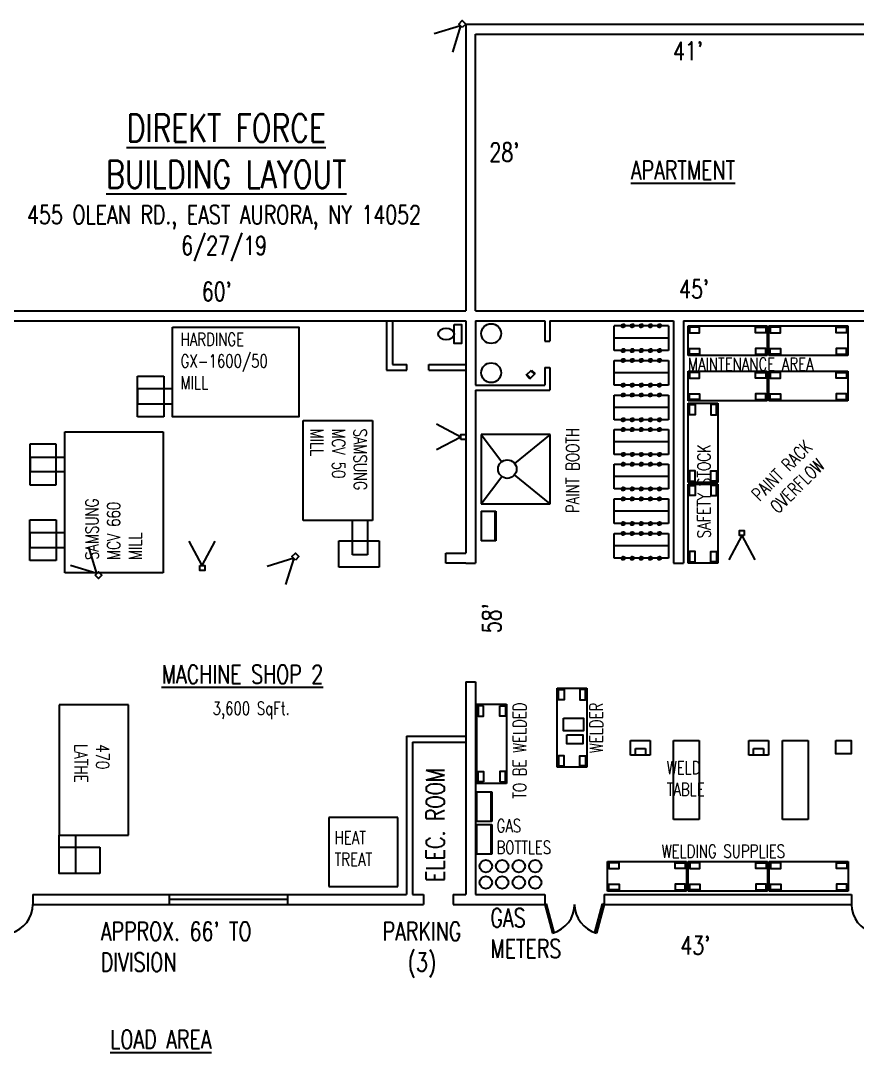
# Model space of a CAD drawing. Extents: x -138 to 2656, y -180 to 1424.
# Drawn here: x 889 to 1905, y 10 to 1261 of the extents above; entities that cross this region are included whole.
import ezdxf

# ---------------------------------------------------------------- set-up
doc = ezdxf.new("R2010")
doc.units = 0
doc.header["$LTSCALE"] = 0.5
doc.header["$MEASUREMENT"] = 0
for name, color, linetype in [('DIMS', 6, 'CONTINUOUS'), ('MACHINE', 100, 'CONTINUOUS'), ('OBJECT', 5, 'CONTINUOUS')]:
    doc.layers.add(name, color=color, linetype=linetype)
doc.styles.get("Standard").update_dxf_attribs({"font": 'romans.shx', "width": 0.75})

msp = doc.modelspace()

# ---------------------------------------------------------------- hatches: boundary and pattern name
at = {"layer": 'OBJECT'}
h = msp.add_hatch(dxfattribs=at)
h.set_pattern_fill('ANSI31', color=256, scale=0.07, angle=-90, style=0)
h.set_pattern_definition([(315, (651.501534, 2539.300253), (0.006187184335, 0.006187184335), [])])
h.paths.add_polyline_path([(1622.4, 891.2, 1), (1618.4, 891.2, 1)])
h = msp.add_hatch(dxfattribs=at)
h.set_pattern_fill('ANSI31', color=256, scale=0.07, angle=-90, style=0)
h.set_pattern_definition([(315, (662.501534, 2539.300253), (0.006187184335, 0.006187184335), [])])
h.paths.add_polyline_path([(1633.4, 891.2, 1), (1629.4, 891.2, 1)])
h = msp.add_hatch(dxfattribs=at)
h.set_pattern_fill('ANSI31', color=256, scale=0.07, angle=-90, style=0)
h.set_pattern_definition([(315, (673.501534, 2539.300253), (0.006187184335, 0.006187184335), [])])
h.paths.add_polyline_path([(1644.4, 891.2, 1), (1640.4, 891.2, 1)])
h = msp.add_hatch(dxfattribs=at)
h.set_pattern_fill('ANSI31', color=256, scale=0.07, angle=-90, style=0)
h.set_pattern_definition([(315, (684.501534, 2539.300253), (0.006187184335, 0.006187184335), [])])
h.paths.add_polyline_path([(1655.4, 891.2, 1), (1651.4, 891.2, 1)])
h = msp.add_hatch(dxfattribs=at)
h.set_pattern_fill('ANSI31', color=256, scale=0.07, angle=-90, style=0)
h.set_pattern_definition([(315, (695.501534, 2539.300253), (0.006187184335, 0.006187184335), [])])
h.paths.add_polyline_path([(1666.4, 891.2, 1), (1662.4, 891.2, 1)])
h = msp.add_hatch(dxfattribs=at)
h.set_pattern_fill('ANSI31', color=256, scale=0.07, angle=-90, style=0)
h.set_pattern_definition([(315, (651.501534, 2509.300253), (0.006187184335, 0.006187184335), [])])
h.paths.add_polyline_path([(1622.4, 861.2, 1), (1618.4, 861.2, 1)])
h = msp.add_hatch(dxfattribs=at)
h.set_pattern_fill('ANSI31', color=256, scale=0.07, angle=-90, style=0)
h.set_pattern_definition([(315, (662.501534, 2509.300253), (0.006187184335, 0.006187184335), [])])
h.paths.add_polyline_path([(1633.4, 861.2, 1), (1629.4, 861.2, 1)])
h = msp.add_hatch(dxfattribs=at)
h.set_pattern_fill('ANSI31', color=256, scale=0.07, angle=-90, style=0)
h.set_pattern_definition([(315, (673.501534, 2509.300253), (0.006187184335, 0.006187184335), [])])
h.paths.add_polyline_path([(1644.4, 861.2, 1), (1640.4, 861.2, 1)])
h = msp.add_hatch(dxfattribs=at)
h.set_pattern_fill('ANSI31', color=256, scale=0.07, angle=-90, style=0)
h.set_pattern_definition([(315, (684.501534, 2509.300253), (0.006187184335, 0.006187184335), [])])
h.paths.add_polyline_path([(1655.4, 861.2, 1), (1651.4, 861.2, 1)])
h = msp.add_hatch(dxfattribs=at)
h.set_pattern_fill('ANSI31', color=256, scale=0.07, angle=-90, style=0)
h.set_pattern_definition([(315, (695.501534, 2509.300253), (0.006187184335, 0.006187184335), [])])
h.paths.add_polyline_path([(1666.4, 861.2, 1), (1662.4, 861.2, 1)])
h = msp.add_hatch(dxfattribs=at)
h.set_pattern_fill('ANSI31', color=256, scale=0.07, angle=-90, style=0)
h.set_pattern_definition([(315, (651.501534, 2497.300253), (0.006187184335, 0.006187184335), [])])
h.paths.add_polyline_path([(1622.4, 849.2, 1), (1618.4, 849.2, 1)])
h = msp.add_hatch(dxfattribs=at)
h.set_pattern_fill('ANSI31', color=256, scale=0.07, angle=-90, style=0)
h.set_pattern_definition([(315, (662.501534, 2497.300253), (0.006187184335, 0.006187184335), [])])
h.paths.add_polyline_path([(1633.4, 849.2, 1), (1629.4, 849.2, 1)])
h = msp.add_hatch(dxfattribs=at)
h.set_pattern_fill('ANSI31', color=256, scale=0.07, angle=-90, style=0)
h.set_pattern_definition([(315, (673.501534, 2497.300253), (0.006187184335, 0.006187184335), [])])
h.paths.add_polyline_path([(1644.4, 849.2, 1), (1640.4, 849.2, 1)])
h = msp.add_hatch(dxfattribs=at)
h.set_pattern_fill('ANSI31', color=256, scale=0.07, angle=-90, style=0)
h.set_pattern_definition([(315, (684.501534, 2497.300253), (0.006187184335, 0.006187184335), [])])
h.paths.add_polyline_path([(1655.4, 849.2, 1), (1651.4, 849.2, 1)])
h = msp.add_hatch(dxfattribs=at)
h.set_pattern_fill('ANSI31', color=256, scale=0.07, angle=-90, style=0)
h.set_pattern_definition([(315, (695.501534, 2497.300253), (0.006187184335, 0.006187184335), [])])
h.paths.add_polyline_path([(1666.4, 849.2, 1), (1662.4, 849.2, 1)])
h = msp.add_hatch(dxfattribs=at)
h.set_pattern_fill('ANSI31', color=256, scale=0.07, angle=-90, style=0)
h.set_pattern_definition([(315, (651.501534, 2467.300253), (0.006187184335, 0.006187184335), [])])
h.paths.add_polyline_path([(1622.4, 819.2, 1), (1618.4, 819.2, 1)])
h = msp.add_hatch(dxfattribs=at)
h.set_pattern_fill('ANSI31', color=256, scale=0.07, angle=-90, style=0)
h.set_pattern_definition([(315, (662.501534, 2467.300253), (0.006187184335, 0.006187184335), [])])
h.paths.add_polyline_path([(1633.4, 819.2, 1), (1629.4, 819.2, 1)])
h = msp.add_hatch(dxfattribs=at)
h.set_pattern_fill('ANSI31', color=256, scale=0.07, angle=-90, style=0)
h.set_pattern_definition([(315, (673.501534, 2467.300253), (0.006187184335, 0.006187184335), [])])
h.paths.add_polyline_path([(1644.4, 819.2, 1), (1640.4, 819.2, 1)])
h = msp.add_hatch(dxfattribs=at)
h.set_pattern_fill('ANSI31', color=256, scale=0.07, angle=-90, style=0)
h.set_pattern_definition([(315, (684.501534, 2467.300253), (0.006187184335, 0.006187184335), [])])
h.paths.add_polyline_path([(1655.4, 819.2, 1), (1651.4, 819.2, 1)])
h = msp.add_hatch(dxfattribs=at)
h.set_pattern_fill('ANSI31', color=256, scale=0.07, angle=-90, style=0)
h.set_pattern_definition([(315, (695.501534, 2467.300253), (0.006187184335, 0.006187184335), [])])
h.paths.add_polyline_path([(1666.4, 819.2, 1), (1662.4, 819.2, 1)])
h = msp.add_hatch(dxfattribs=at)
h.set_pattern_fill('ANSI31', color=256, scale=0.07, angle=-90, style=0)
h.set_pattern_definition([(315, (651.501534, 2455.300253), (0.006187184335, 0.006187184335), [])])
h.paths.add_polyline_path([(1622.4, 807.2, 1), (1618.4, 807.2, 1)])
h = msp.add_hatch(dxfattribs=at)
h.set_pattern_fill('ANSI31', color=256, scale=0.07, angle=-90, style=0)
h.set_pattern_definition([(315, (662.501534, 2455.300253), (0.006187184335, 0.006187184335), [])])
h.paths.add_polyline_path([(1633.4, 807.2, 1), (1629.4, 807.2, 1)])
h = msp.add_hatch(dxfattribs=at)
h.set_pattern_fill('ANSI31', color=256, scale=0.07, angle=-90, style=0)
h.set_pattern_definition([(315, (673.501534, 2455.300253), (0.006187184335, 0.006187184335), [])])
h.paths.add_polyline_path([(1644.4, 807.2, 1), (1640.4, 807.2, 1)])
h = msp.add_hatch(dxfattribs=at)
h.set_pattern_fill('ANSI31', color=256, scale=0.07, angle=-90, style=0)
h.set_pattern_definition([(315, (684.501534, 2455.300253), (0.006187184335, 0.006187184335), [])])
h.paths.add_polyline_path([(1655.4, 807.2, 1), (1651.4, 807.2, 1)])
h = msp.add_hatch(dxfattribs=at)
h.set_pattern_fill('ANSI31', color=256, scale=0.07, angle=-90, style=0)
h.set_pattern_definition([(315, (695.501534, 2455.300253), (0.006187184335, 0.006187184335), [])])
h.paths.add_polyline_path([(1666.4, 807.2, 1), (1662.4, 807.2, 1)])
h = msp.add_hatch(dxfattribs=at)
h.set_pattern_fill('ANSI31', color=256, scale=0.07, angle=-90, style=0)
h.set_pattern_definition([(315, (651.501534, 2425.300253), (0.006187184335, 0.006187184335), [])])
h.paths.add_polyline_path([(1622.4, 777.2, 1), (1618.4, 777.2, 1)])
h = msp.add_hatch(dxfattribs=at)
h.set_pattern_fill('ANSI31', color=256, scale=0.07, angle=-90, style=0)
h.set_pattern_definition([(315, (662.501534, 2425.300253), (0.006187184335, 0.006187184335), [])])
h.paths.add_polyline_path([(1633.4, 777.2, 1), (1629.4, 777.2, 1)])
h = msp.add_hatch(dxfattribs=at)
h.set_pattern_fill('ANSI31', color=256, scale=0.07, angle=-90, style=0)
h.set_pattern_definition([(315, (673.501534, 2425.300253), (0.006187184335, 0.006187184335), [])])
h.paths.add_polyline_path([(1644.4, 777.2, 1), (1640.4, 777.2, 1)])
h = msp.add_hatch(dxfattribs=at)
h.set_pattern_fill('ANSI31', color=256, scale=0.07, angle=-90, style=0)
h.set_pattern_definition([(315, (684.501534, 2425.300253), (0.006187184335, 0.006187184335), [])])
h.paths.add_polyline_path([(1655.4, 777.2, 1), (1651.4, 777.2, 1)])
h = msp.add_hatch(dxfattribs=at)
h.set_pattern_fill('ANSI31', color=256, scale=0.07, angle=-90, style=0)
h.set_pattern_definition([(315, (695.501534, 2425.300253), (0.006187184335, 0.006187184335), [])])
h.paths.add_polyline_path([(1666.4, 777.2, 1), (1662.4, 777.2, 1)])
h = msp.add_hatch(dxfattribs=at)
h.set_pattern_fill('ANSI31', color=256, scale=0.07, angle=-90, style=0)
h.set_pattern_definition([(315, (651.501534, 2413.300253), (0.006187184335, 0.006187184335), [])])
h.paths.add_polyline_path([(1622.4, 765.2, 1), (1618.4, 765.2, 1)])
h = msp.add_hatch(dxfattribs=at)
h.set_pattern_fill('ANSI31', color=256, scale=0.07, angle=-90, style=0)
h.set_pattern_definition([(315, (662.501534, 2413.300253), (0.006187184335, 0.006187184335), [])])
h.paths.add_polyline_path([(1633.4, 765.2, 1), (1629.4, 765.2, 1)])
h = msp.add_hatch(dxfattribs=at)
h.set_pattern_fill('ANSI31', color=256, scale=0.07, angle=-90, style=0)
h.set_pattern_definition([(315, (673.501534, 2413.300253), (0.006187184335, 0.006187184335), [])])
h.paths.add_polyline_path([(1644.4, 765.2, 1), (1640.4, 765.2, 1)])
h = msp.add_hatch(dxfattribs=at)
h.set_pattern_fill('ANSI31', color=256, scale=0.07, angle=-90, style=0)
h.set_pattern_definition([(315, (684.501534, 2413.300253), (0.006187184335, 0.006187184335), [])])
h.paths.add_polyline_path([(1655.4, 765.2, 1), (1651.4, 765.2, 1)])
h = msp.add_hatch(dxfattribs=at)
h.set_pattern_fill('ANSI31', color=256, scale=0.07, angle=-90, style=0)
h.set_pattern_definition([(315, (695.501534, 2413.300253), (0.006187184335, 0.006187184335), [])])
h.paths.add_polyline_path([(1666.4, 765.2, 1), (1662.4, 765.2, 1)])
h = msp.add_hatch(dxfattribs=at)
h.set_pattern_fill('ANSI31', color=256, scale=0.07, angle=-90, style=0)
h.set_pattern_definition([(315, (651.501534, 2383.300253), (0.006187184335, 0.006187184335), [])])
h.paths.add_polyline_path([(1622.4, 735.2, 1), (1618.4, 735.2, 1)])
h = msp.add_hatch(dxfattribs=at)
h.set_pattern_fill('ANSI31', color=256, scale=0.07, angle=-90, style=0)
h.set_pattern_definition([(315, (662.501534, 2383.300253), (0.006187184335, 0.006187184335), [])])
h.paths.add_polyline_path([(1633.4, 735.2, 1), (1629.4, 735.2, 1)])
h = msp.add_hatch(dxfattribs=at)
h.set_pattern_fill('ANSI31', color=256, scale=0.07, angle=-90, style=0)
h.set_pattern_definition([(315, (673.501534, 2383.300253), (0.006187184335, 0.006187184335), [])])
h.paths.add_polyline_path([(1644.4, 735.2, 1), (1640.4, 735.2, 1)])
h = msp.add_hatch(dxfattribs=at)
h.set_pattern_fill('ANSI31', color=256, scale=0.07, angle=-90, style=0)
h.set_pattern_definition([(315, (684.501534, 2383.300253), (0.006187184335, 0.006187184335), [])])
h.paths.add_polyline_path([(1655.4, 735.2, 1), (1651.4, 735.2, 1)])
h = msp.add_hatch(dxfattribs=at)
h.set_pattern_fill('ANSI31', color=256, scale=0.07, angle=-90, style=0)
h.set_pattern_definition([(315, (695.501534, 2383.300253), (0.006187184335, 0.006187184335), [])])
h.paths.add_polyline_path([(1666.4, 735.2, 1), (1662.4, 735.2, 1)])
h = msp.add_hatch(dxfattribs=at)
h.set_pattern_fill('ANSI31', color=256, scale=0.07, angle=-90, style=0)
h.set_pattern_definition([(315, (651.501534, 2371.300253), (0.006187184335, 0.006187184335), [])])
h.paths.add_polyline_path([(1622.4, 723.2, 1), (1618.4, 723.2, 1)])
h = msp.add_hatch(dxfattribs=at)
h.set_pattern_fill('ANSI31', color=256, scale=0.07, angle=-90, style=0)
h.set_pattern_definition([(315, (662.501534, 2371.300253), (0.006187184335, 0.006187184335), [])])
h.paths.add_polyline_path([(1633.4, 723.2, 1), (1629.4, 723.2, 1)])
h = msp.add_hatch(dxfattribs=at)
h.set_pattern_fill('ANSI31', color=256, scale=0.07, angle=-90, style=0)
h.set_pattern_definition([(315, (673.501534, 2371.300253), (0.006187184335, 0.006187184335), [])])
h.paths.add_polyline_path([(1644.4, 723.2, 1), (1640.4, 723.2, 1)])
h = msp.add_hatch(dxfattribs=at)
h.set_pattern_fill('ANSI31', color=256, scale=0.07, angle=-90, style=0)
h.set_pattern_definition([(315, (684.501534, 2371.300253), (0.006187184335, 0.006187184335), [])])
h.paths.add_polyline_path([(1655.4, 723.2, 1), (1651.4, 723.2, 1)])
h = msp.add_hatch(dxfattribs=at)
h.set_pattern_fill('ANSI31', color=256, scale=0.07, angle=-90, style=0)
h.set_pattern_definition([(315, (695.501534, 2371.300253), (0.006187184335, 0.006187184335), [])])
h.paths.add_polyline_path([(1666.4, 723.2, 1), (1662.4, 723.2, 1)])
h = msp.add_hatch(dxfattribs=at)
h.set_pattern_fill('ANSI31', color=256, scale=0.07, angle=-90, style=0)
h.set_pattern_definition([(315, (651.501534, 2341.300253), (0.006187184335, 0.006187184335), [])])
h.paths.add_polyline_path([(1622.4, 693.2, 1), (1618.4, 693.2, 1)])
h = msp.add_hatch(dxfattribs=at)
h.set_pattern_fill('ANSI31', color=256, scale=0.07, angle=-90, style=0)
h.set_pattern_definition([(315, (662.501534, 2341.300253), (0.006187184335, 0.006187184335), [])])
h.paths.add_polyline_path([(1633.4, 693.2, 1), (1629.4, 693.2, 1)])
h = msp.add_hatch(dxfattribs=at)
h.set_pattern_fill('ANSI31', color=256, scale=0.07, angle=-90, style=0)
h.set_pattern_definition([(315, (673.501534, 2341.300253), (0.006187184335, 0.006187184335), [])])
h.paths.add_polyline_path([(1644.4, 693.2, 1), (1640.4, 693.2, 1)])
h = msp.add_hatch(dxfattribs=at)
h.set_pattern_fill('ANSI31', color=256, scale=0.07, angle=-90, style=0)
h.set_pattern_definition([(315, (684.501534, 2341.300253), (0.006187184335, 0.006187184335), [])])
h.paths.add_polyline_path([(1655.4, 693.2, 1), (1651.4, 693.2, 1)])
h = msp.add_hatch(dxfattribs=at)
h.set_pattern_fill('ANSI31', color=256, scale=0.07, angle=-90, style=0)
h.set_pattern_definition([(315, (695.501534, 2341.300253), (0.006187184335, 0.006187184335), [])])
h.paths.add_polyline_path([(1666.4, 693.2, 1), (1662.4, 693.2, 1)])
h = msp.add_hatch(dxfattribs=at)
h.set_pattern_fill('ANSI31', color=256, scale=0.07, angle=-90, style=0)
h.set_pattern_definition([(315, (651.501534, 2329.300253), (0.006187184335, 0.006187184335), [])])
h.paths.add_polyline_path([(1622.4, 681.2, 1), (1618.4, 681.2, 1)])
h = msp.add_hatch(dxfattribs=at)
h.set_pattern_fill('ANSI31', color=256, scale=0.07, angle=-90, style=0)
h.set_pattern_definition([(315, (662.501534, 2329.300253), (0.006187184335, 0.006187184335), [])])
h.paths.add_polyline_path([(1633.4, 681.2, 1), (1629.4, 681.2, 1)])
h = msp.add_hatch(dxfattribs=at)
h.set_pattern_fill('ANSI31', color=256, scale=0.07, angle=-90, style=0)
h.set_pattern_definition([(315, (673.501534, 2329.300253), (0.006187184335, 0.006187184335), [])])
h.paths.add_polyline_path([(1644.4, 681.2, 1), (1640.4, 681.2, 1)])
h = msp.add_hatch(dxfattribs=at)
h.set_pattern_fill('ANSI31', color=256, scale=0.07, angle=-90, style=0)
h.set_pattern_definition([(315, (684.501534, 2329.300253), (0.006187184335, 0.006187184335), [])])
h.paths.add_polyline_path([(1655.4, 681.2, 1), (1651.4, 681.2, 1)])
h = msp.add_hatch(dxfattribs=at)
h.set_pattern_fill('ANSI31', color=256, scale=0.07, angle=-90, style=0)
h.set_pattern_definition([(315, (695.501534, 2329.300253), (0.006187184335, 0.006187184335), [])])
h.paths.add_polyline_path([(1666.4, 681.2, 1), (1662.4, 681.2, 1)])
h = msp.add_hatch(dxfattribs=at)
h.set_pattern_fill('ANSI31', color=256, scale=0.07, angle=-90, style=0)
h.set_pattern_definition([(315, (651.501534, 2299.300253), (0.006187184335, 0.006187184335), [])])
h.paths.add_polyline_path([(1622.4, 651.2, 1), (1618.4, 651.2, 1)])
h = msp.add_hatch(dxfattribs=at)
h.set_pattern_fill('ANSI31', color=256, scale=0.07, angle=-90, style=0)
h.set_pattern_definition([(315, (662.501534, 2299.300253), (0.006187184335, 0.006187184335), [])])
h.paths.add_polyline_path([(1633.4, 651.2, 1), (1629.4, 651.2, 1)])
h = msp.add_hatch(dxfattribs=at)
h.set_pattern_fill('ANSI31', color=256, scale=0.07, angle=-90, style=0)
h.set_pattern_definition([(315, (673.501534, 2299.300253), (0.006187184335, 0.006187184335), [])])
h.paths.add_polyline_path([(1644.4, 651.2, 1), (1640.4, 651.2, 1)])
h = msp.add_hatch(dxfattribs=at)
h.set_pattern_fill('ANSI31', color=256, scale=0.07, angle=-90, style=0)
h.set_pattern_definition([(315, (684.501534, 2299.300253), (0.006187184335, 0.006187184335), [])])
h.paths.add_polyline_path([(1655.4, 651.2, 1), (1651.4, 651.2, 1)])
h = msp.add_hatch(dxfattribs=at)
h.set_pattern_fill('ANSI31', color=256, scale=0.07, angle=-90, style=0)
h.set_pattern_definition([(315, (695.501534, 2299.300253), (0.006187184335, 0.006187184335), [])])
h.paths.add_polyline_path([(1666.4, 651.2, 1), (1662.4, 651.2, 1)])
h = msp.add_hatch(dxfattribs=at)
h.set_pattern_fill('ANSI31', color=256, scale=0.07, angle=-90, style=0)
h.set_pattern_definition([(315, (651.501534, 2287.300253), (0.006187184335, 0.006187184335), [])])
h.paths.add_polyline_path([(1622.4, 639.2, 1), (1618.4, 639.2, 1)])
h = msp.add_hatch(dxfattribs=at)
h.set_pattern_fill('ANSI31', color=256, scale=0.07, angle=-90, style=0)
h.set_pattern_definition([(315, (662.501534, 2287.300253), (0.006187184335, 0.006187184335), [])])
h.paths.add_polyline_path([(1633.4, 639.2, 1), (1629.4, 639.2, 1)])
h = msp.add_hatch(dxfattribs=at)
h.set_pattern_fill('ANSI31', color=256, scale=0.07, angle=-90, style=0)
h.set_pattern_definition([(315, (673.501534, 2287.300253), (0.006187184335, 0.006187184335), [])])
h.paths.add_polyline_path([(1644.4, 639.2, 1), (1640.4, 639.2, 1)])
h = msp.add_hatch(dxfattribs=at)
h.set_pattern_fill('ANSI31', color=256, scale=0.07, angle=-90, style=0)
h.set_pattern_definition([(315, (684.501534, 2287.300253), (0.006187184335, 0.006187184335), [])])
h.paths.add_polyline_path([(1655.4, 639.2, 1), (1651.4, 639.2, 1)])
h = msp.add_hatch(dxfattribs=at)
h.set_pattern_fill('ANSI31', color=256, scale=0.07, angle=-90, style=0)
h.set_pattern_definition([(315, (695.501534, 2287.300253), (0.006187184335, 0.006187184335), [])])
h.paths.add_polyline_path([(1666.4, 639.2, 1), (1662.4, 639.2, 1)])
h = msp.add_hatch(dxfattribs=at)
h.set_pattern_fill('ANSI31', color=256, scale=0.07, angle=-90, style=0)
h.set_pattern_definition([(315, (651.501534, 2257.300253), (0.006187184335, 0.006187184335), [])])
h.paths.add_polyline_path([(1622.4, 609.2, 1), (1618.4, 609.2, 1)])
h = msp.add_hatch(dxfattribs=at)
h.set_pattern_fill('ANSI31', color=256, scale=0.07, angle=-90, style=0)
h.set_pattern_definition([(315, (662.501534, 2257.300253), (0.006187184335, 0.006187184335), [])])
h.paths.add_polyline_path([(1633.4, 609.2, 1), (1629.4, 609.2, 1)])
h = msp.add_hatch(dxfattribs=at)
h.set_pattern_fill('ANSI31', color=256, scale=0.07, angle=-90, style=0)
h.set_pattern_definition([(315, (673.501534, 2257.300253), (0.006187184335, 0.006187184335), [])])
h.paths.add_polyline_path([(1644.4, 609.2, 1), (1640.4, 609.2, 1)])
h = msp.add_hatch(dxfattribs=at)
h.set_pattern_fill('ANSI31', color=256, scale=0.07, angle=-90, style=0)
h.set_pattern_definition([(315, (684.501534, 2257.300253), (0.006187184335, 0.006187184335), [])])
h.paths.add_polyline_path([(1655.4, 609.2, 1), (1651.4, 609.2, 1)])
h = msp.add_hatch(dxfattribs=at)
h.set_pattern_fill('ANSI31', color=256, scale=0.07, angle=-90, style=0)
h.set_pattern_definition([(315, (695.501534, 2257.300253), (0.006187184335, 0.006187184335), [])])
h.paths.add_polyline_path([(1666.4, 609.2, 1), (1662.4, 609.2, 1)])

# ---------------------------------------------------------------- linework, layer by layer
at = {"layer": 'MACHINE'}
for p, q in [((1030.9, 780.9), (1030.9, 830.2)), ((1030.9, 830.2), (1062.9, 830.2)), ((1062.9, 830.2), (1062.9, 780.9)), ((1031.4, 796.6), (1031.4, 814.6)), ((1073.4, 814.6), (1031.4, 814.6)), ((1031.4, 796.6), (1073.4, 796.6)), ((1062.9, 780.9), (1030.9, 780.9)), ((1232.1, 655.1), (1232.1, 776.3)), ((1232.1, 776.3), (1316.1, 776.3)), ((1316.1, 776.3), (1316.1, 655.1)), ((942.9, 762.6), (1062.2, 762.6)), ((942.9, 591.3), (942.9, 762.6)), ((1062.2, 762.6), (1062.2, 591.3)), ((932.4, 747.5), (900.4, 747.5)), ((900.4, 747.5), (900.4, 698.3)), ((932.4, 698.3), (932.4, 747.5)), ((900.9, 731.9), (942.9, 731.9)), ((900.9, 731.9), (900.9, 713.9)), ((942.9, 713.9), (900.9, 713.9)), ((900.4, 698.3), (932.4, 698.3)), ((900.4, 655.7), (932.4, 655.7)), ((900.4, 606.5), (900.4, 655.7)), ((932.4, 655.7), (932.4, 606.5)), ((1316.1, 655.1), (1232.1, 655.1)), ((1292.1, 613.1), (1292.1, 655.1)), ((1310.1, 655.1), (1310.1, 613.1)), ((942.9, 640.1), (900.9, 640.1)), ((900.9, 622.1), (900.9, 640.1)), ((1275.2, 598.3), (1275.2, 630.3)), ((1275.2, 630.3), (1324.5, 630.3)), ((1324.5, 630.3), (1324.5, 598.3)), ((900.9, 622.1), (942.9, 622.1)), ((932.4, 606.5), (900.4, 606.5)), ((1310.1, 613.1), (1292.1, 613.1)), ((1062.2, 591.3), (942.9, 591.3)), ((1324.5, 598.3), (1275.2, 598.3)), ((1020.2, 431.2), (936.2, 431.2)), ((936.2, 431.2), (936.2, 273.2)), ((1020.2, 273.2), (1020.2, 431.2)), ((936.2, 273.2), (1020.2, 273.2)), ((936.2, 258.7), (985.5, 258.7)), ((936.2, 226.7), (936.2, 258.7)), ((985.5, 258.7), (985.5, 226.7)), ((985.5, 226.7), (936.2, 226.7))]:
    msp.add_line(p, q, dxfattribs=at)
at = {"layer": 'MACHINE', "ltscale": 0.1}
msp.add_lwpolyline([(1073.4, 889.4), (1226.8, 889.4), (1226.8, 780.9), (1073.4, 780.9)], close=True, dxfattribs=at)
at = {"layer": 'MACHINE'}
msp.add_lwpolyline([(955.8, 226.7), (936.2, 226.7), (936.2, 273.2), (955.8, 273.2)], close=True, dxfattribs=at)
at = {"layer": 'OBJECT'}
for p, q in [((1423.1, 1255.1), (1391.1, 1245.3)), ((1423.1, 1255.1), (1413.3, 1223.1)), ((1429.4, 1257.2), (1429.4, 909.2)), ((1429.4, 1257.2), (1993.4, 1257.2)), ((1441.4, 909.2), (1441.4, 1245.2)), ((1441.4, 1245.2), (1981.4, 1245.2)), ((804.2, 909.2), (1429.4, 909.2)), ((1441.4, 909.2), (1943.4, 909.2)), ((804.2, 897.2), (1429.4, 897.2)), ((1333.4, 897.2), (1333.4, 837.2)), ((1340.6, 897.2), (1340.6, 844.4)), ((1429.4, 897.2), (1429.4, 615.2)), ((1441.4, 897.2), (1441.4, 849.2)), ((1441.4, 897.2), (1525.4, 897.2)), ((1441.4, 897.2), (1441.4, 819.2)), ((1525.4, 897.2), (1525.4, 872.7)), ((1531.4, 897.2), (1531.4, 872.7)), ((1531.4, 897.2), (1681.4, 897.2)), ((1675.4, 891.2), (1609.4, 891.2)), ((1609.4, 861.2), (1609.4, 891.2)), ((1675.4, 891.2), (1675.4, 861.2)), ((1681.4, 897.2), (1681.4, 603.2)), ((1693.4, 897.2), (1693.4, 603.2)), ((1693.4, 897.2), (1943.4, 897.2)), ((1699.1, 891.2), (1795.1, 891.2)), ((1699.1, 855.2), (1699.1, 891.2)), ((1795.1, 891.2), (1795.1, 855.2)), ((1797.1, 891.2), (1893.1, 891.2)), ((1797.1, 855.2), (1797.1, 891.2)), ((1893.1, 891.2), (1893.1, 855.2)), ((1525.4, 872.7), (1531.4, 872.7)), ((1675.4, 876.2), (1609.4, 876.2)), ((1675.4, 861.2), (1609.4, 861.2)), ((1795.1, 855.2), (1699.1, 855.2)), ((1893.1, 855.2), (1797.1, 855.2)), ((1340.6, 844.4), (1357.9, 844.4)), ((1357.9, 837.2), (1357.9, 844.4)), ((1384.5, 837.2), (1384.5, 844.4)), ((1384.5, 844.4), (1429.4, 844.4)), ((1525.4, 840.7), (1531.4, 840.7)), ((1525.4, 840.7), (1525.4, 819.2)), ((1531.4, 840.7), (1531.4, 813.2)), ((1609.4, 849.2), (1675.4, 849.2)), ((1609.4, 819.2), (1609.4, 849.2)), ((1675.4, 849.2), (1675.4, 819.2)), ((1333.4, 837.2), (1357.9, 837.2)), ((1384.5, 837.2), (1429.4, 837.2)), ((1502.9, 831.2), (1503.6, 831.9)), ((1507.3, 826.9), (1508, 827.6)), ((1508.4, 836.7), (1509.1, 837.4)), ((1512.8, 832.4), (1513.5, 833.1)), ((1675.4, 834.2), (1609.4, 834.2)), ((1699.1, 836.2), (1795.1, 836.2)), ((1699.1, 800.2), (1699.1, 836.2)), ((1795.1, 836.2), (1795.1, 800.2)), ((1797.1, 836.2), (1893.1, 836.2)), ((1797.1, 800.2), (1797.1, 836.2)), ((1893.1, 836.2), (1893.1, 800.2)), ((1441.4, 819.2), (1525.4, 819.2)), ((1675.4, 819.2), (1609.4, 819.2)), ((1441.4, 813.2), (1531.4, 813.2)), ((1441.4, 813.2), (1441.4, 603.2)), ((1609.4, 807.2), (1675.4, 807.2)), ((1609.4, 777.2), (1609.4, 807.2)), ((1675.4, 807.2), (1675.4, 777.2)), ((1675.4, 792.2), (1609.4, 792.2)), ((1795.1, 800.2), (1699.1, 800.2)), ((1699.1, 701.2), (1699.1, 797.2)), ((1699.1, 797.2), (1735.1, 797.2)), ((1735.1, 797.2), (1735.1, 701.2)), ((1893.1, 800.2), (1797.1, 800.2)), ((1675.4, 777.2), (1609.4, 777.2)), ((1423.4, 756.2), (1393.9, 771.9)), ((1609.4, 765.2), (1675.4, 765.2)), ((1609.4, 735.2), (1609.4, 765.2)), ((1675.4, 765.2), (1675.4, 735.2)), ((1423.4, 756.2), (1393.9, 740.5)), ((1447.9, 759.3), (1473.1, 726.2)), ((1531.9, 759.3), (1447.9, 759.3)), ((1447.9, 759.3), (1447.9, 675.3)), ((1531.9, 759.3), (1488.5, 724.3)), ((1531.9, 675.3), (1531.9, 759.3)), ((1675.4, 750.2), (1609.4, 750.2)), ((1675.4, 735.2), (1609.4, 735.2)), ((1609.4, 693.2), (1609.4, 723.2)), ((1609.4, 723.2), (1675.4, 723.2)), ((1675.4, 723.2), (1675.4, 693.2)), ((1447.9, 675.3), (1473.1, 708.4)), ((1531.9, 675.3), (1488.5, 710.3)), ((1675.4, 708.2), (1609.4, 708.2)), ((1735.1, 701.2), (1699.1, 701.2)), ((1675.4, 693.2), (1609.4, 693.2)), ((1699.1, 603.2), (1699.1, 699.2)), ((1699.1, 699.2), (1735.1, 699.2)), ((1735.1, 699.2), (1735.1, 603.2)), ((1609.4, 681.2), (1675.4, 681.2)), ((1609.4, 651.2), (1609.4, 681.2)), ((1675.4, 681.2), (1675.4, 651.2)), ((1447.9, 675.3), (1531.9, 675.3)), ((1447.9, 666.4), (1465.9, 666.4)), ((1447.9, 666.4), (1447.9, 630.4)), ((1464.7, 666.4), (1464.7, 630.4)), ((1465.9, 666.4), (1465.9, 630.4)), ((1675.4, 666.2), (1609.4, 666.2)), ((1675.4, 651.2), (1609.4, 651.2)), ((1465.9, 648.4), (1464.7, 648.4)), ((1609.4, 639.2), (1675.4, 639.2)), ((1609.4, 609.2), (1609.4, 639.2)), ((1675.4, 639.2), (1675.4, 609.2)), ((1109.6, 600.4), (1093.9, 630)), ((1109.6, 600.4), (1125.2, 630)), ((1465.9, 630.4), (1447.9, 630.4)), ((1764.4, 636.7), (1748.7, 607.2)), ((1764.4, 636.7), (1780.1, 607.2)), ((981.7, 590.7), (971.9, 622.7)), ((1405.4, 603.2), (1405.4, 615.2)), ((1405.4, 615.2), (1429.4, 615.2)), ((1675.4, 624.2), (1609.4, 624.2)), ((1220.6, 609.1), (1188.6, 599.3)), ((1220.6, 609.1), (1210.8, 577.2)), ((1429.4, 603.2), (1405.4, 603.2)), ((1429.4, 603.2), (1441.4, 603.2)), ((1675.4, 609.2), (1609.4, 609.2)), ((1681.4, 603.2), (1693.4, 603.2)), ((1735.1, 603.2), (1699.1, 603.2)), ((981.7, 590.7), (949.7, 600.5)), ((1429.4, 459.2), (1441.4, 459.2)), ((1429.4, 459.2), (1429.4, 201.2)), ((1441.4, 459.2), (1441.4, 201.2)), ((1540.4, 355.6), (1540.4, 451.6)), ((1540.4, 451.6), (1576.4, 451.6)), ((1576.4, 451.6), (1576.4, 355.6)), ((1442.9, 336), (1442.9, 432)), ((1442.9, 432), (1478.9, 432)), ((1478.9, 432), (1478.9, 336)), ((1357.4, 393.2), (1357.4, 201.2)), ((1357.4, 393.2), (1429.4, 393.2)), ((1629.3, 370.2), (1629.3, 388.2)), ((1629.3, 388.2), (1653.3, 388.2)), ((1653.3, 388.2), (1653.3, 370.2)), ((1681.5, 292.2), (1681.5, 388.2)), ((1681.5, 388.2), (1712.7, 388.2)), ((1712.7, 388.2), (1712.7, 292.2)), ((1772.7, 388.2), (1796.7, 388.2)), ((1772.7, 370.2), (1772.7, 388.2)), ((1796.7, 388.2), (1796.7, 370.2)), ((1813.7, 292.2), (1813.7, 388.2)), ((1813.7, 388.2), (1844.9, 388.2)), ((1844.9, 388.2), (1844.9, 292.2)), ((1364.6, 386), (1364.6, 201.2)), ((1364.6, 386), (1429.4, 386)), ((1635.3, 370.2), (1635.3, 378.2)), ((1635.3, 378.2), (1647.3, 378.2)), ((1647.3, 378.2), (1647.3, 370.2)), ((1778.7, 378.2), (1790.7, 378.2)), ((1778.7, 370.2), (1778.7, 378.2)), ((1790.7, 378.2), (1790.7, 370.2)), ((1653.3, 370.2), (1629.3, 370.2)), ((1647.3, 370.2), (1635.3, 370.2)), ((1796.7, 370.2), (1772.7, 370.2)), ((1790.7, 370.2), (1778.7, 370.2)), ((1576.4, 355.6), (1540.4, 355.6)), ((1478.9, 336), (1442.9, 336)), ((1442.9, 325.9), (1460.9, 325.9)), ((1442.9, 289.9), (1442.9, 325.9)), ((1459.7, 325.9), (1459.7, 289.9)), ((1460.9, 325.9), (1460.9, 289.9)), ((1460.9, 307.9), (1459.7, 307.9)), ((1347.1, 294.8), (1263.1, 294.8)), ((1263.1, 294.8), (1263.1, 210.8)), ((1347.1, 210.8), (1347.1, 294.8)), ((1460.9, 289.9), (1442.9, 289.9)), ((1712.7, 292.2), (1681.5, 292.2)), ((1844.9, 292.2), (1813.7, 292.2)), ((1442.9, 286.3), (1460.9, 286.3)), ((1442.9, 250.3), (1442.9, 286.3)), ((1459.7, 286.3), (1459.7, 250.3)), ((1460.9, 286.3), (1460.9, 250.3)), ((1460.9, 268.3), (1459.7, 268.3)), ((1460.9, 250.3), (1442.9, 250.3)), ((1601.4, 241.2), (1697.4, 241.2)), ((1601.4, 205.2), (1601.4, 241.2)), ((1697.4, 241.2), (1697.4, 205.2)), ((1699.4, 241.2), (1795.4, 241.2)), ((1699.4, 205.2), (1699.4, 241.2)), ((1795.4, 241.2), (1795.4, 205.2)), ((1797.4, 241.2), (1893.4, 241.2)), ((1797.4, 205.2), (1797.4, 241.2)), ((1893.4, 241.2), (1893.4, 205.2)), ((904.1, 201.2), (904.1, 189.2)), ((904.1, 201.2), (1357.4, 201.2)), ((1069.4, 201.2), (1069.4, 189.2)), ((1213.4, 189.2), (1213.4, 201.2)), ((1263.1, 210.8), (1347.1, 210.8)), ((1364.6, 201.2), (1378.3, 201.2)), ((1378.3, 201.2), (1378.3, 189.2)), ((1414.3, 201.2), (1414.3, 189.2)), ((1414.3, 201.2), (1429.4, 201.2)), ((1441.4, 201.2), (1525.4, 201.2)), ((1525.4, 201.2), (1525.4, 189.2)), ((1597.4, 201.2), (1597.4, 189.2)), ((1597.4, 201.2), (1897.4, 201.2)), ((1697.4, 205.2), (1601.4, 205.2)), ((1795.4, 205.2), (1699.4, 205.2)), ((1893.4, 205.2), (1797.4, 205.2)), ((1897.4, 201.2), (1897.4, 189.2)), ((904.1, 189.2), (1378.3, 189.2)), ((1213.4, 195.2), (1069.4, 195.2)), ((1414.3, 189.2), (1525.4, 189.2)), ((1525.4, 189.2), (1527.4, 189.7)), ((1525.4, 189.2), (1534.7, 154.4)), ((1536.7, 154.9), (1527.4, 189.7)), ((1586.2, 154.9), (1595.5, 189.7)), ((1597.4, 189.2), (1588.1, 154.4)), ((1597.4, 189.2), (1595.5, 189.7)), ((1597.4, 189.2), (1897.4, 189.2)), ((1534.7, 154.4), (1536.7, 154.9)), ((1588.1, 154.4), (1586.2, 154.9))]:
    msp.add_line(p, q, dxfattribs=at)
for points in [[(1425.2, 1252.9), (1420.9, 1257.2), (1425.2, 1261.4), (1429.4, 1257.2)], [(1415.2, 892.6), (1424.3, 892.6), (1424.3, 869.9), (1415.2, 869.9)], [(1700.8, 889.5), (1700.8, 882.7), (1713.2, 882.7), (1713.2, 889.5)], [(1793.4, 889.5), (1793.4, 882.7), (1781, 882.7), (1781, 889.5)], [(1798.8, 889.5), (1798.8, 882.7), (1811.2, 882.7), (1811.2, 889.5)], [(1891.4, 889.5), (1891.4, 882.7), (1879, 882.7), (1879, 889.5)], [(1700.8, 856.8), (1700.8, 863.6), (1713.2, 863.6), (1713.2, 856.8)], [(1793.4, 856.8), (1793.4, 863.6), (1781, 863.6), (1781, 856.8)], [(1798.8, 856.8), (1798.8, 863.6), (1811.2, 863.6), (1811.2, 856.8)], [(1891.4, 856.8), (1891.4, 863.6), (1879, 863.6), (1879, 856.8)], [(1508.4, 836.7), (1512.8, 832.4), (1508, 827.6), (1503.6, 831.9)], [(1700.8, 834.6), (1700.8, 827.8), (1713.2, 827.8), (1713.2, 834.6)], [(1793.4, 834.6), (1793.4, 827.8), (1781, 827.8), (1781, 834.6)], [(1798.8, 834.6), (1798.8, 827.8), (1811.2, 827.8), (1811.2, 834.6)], [(1891.4, 834.6), (1891.4, 827.8), (1879, 827.8), (1879, 834.6)], [(1700.8, 801.9), (1700.8, 808.7), (1713.2, 808.7), (1713.2, 801.9)], [(1793.4, 801.9), (1793.4, 808.7), (1781, 808.7), (1781, 801.9)], [(1798.8, 801.9), (1798.8, 808.7), (1811.2, 808.7), (1811.2, 801.9)], [(1891.4, 801.9), (1891.4, 808.7), (1879, 808.7), (1879, 801.9)], [(1700.8, 795.5), (1707.6, 795.5), (1707.6, 783.1), (1700.8, 783.1)], [(1733.5, 795.5), (1726.7, 795.5), (1726.7, 783.1), (1733.5, 783.1)], [(1423.4, 753.2), (1423.4, 759.2), (1429.4, 759.2), (1429.4, 753.2)], [(1700.8, 702.8), (1707.6, 702.8), (1707.6, 715.2), (1700.8, 715.2)], [(1733.5, 702.8), (1726.7, 702.8), (1726.7, 715.2), (1733.5, 715.2)], [(1700.8, 697.5), (1707.6, 697.5), (1707.6, 685.1), (1700.8, 685.1)], [(1733.5, 697.5), (1726.7, 697.5), (1726.7, 685.1), (1733.5, 685.1)], [(1767.4, 636.7), (1761.4, 636.7), (1761.4, 642.7), (1767.4, 642.7)], [(1222.7, 607), (1218.4, 611.2), (1222.7, 615.5), (1226.9, 611.2)], [(1700.8, 604.8), (1707.6, 604.8), (1707.6, 617.2), (1700.8, 617.2)], [(1733.5, 604.8), (1726.7, 604.8), (1726.7, 617.2), (1733.5, 617.2)], [(979.6, 588.6), (983.8, 592.8), (988, 588.6), (983.8, 584.4)], [(1106.6, 600.4), (1112.6, 600.4), (1112.6, 594.4), (1106.6, 594.4)], [(1542, 449.9), (1548.9, 449.9), (1548.9, 437.5), (1542, 437.5)], [(1574.7, 449.9), (1567.9, 449.9), (1567.9, 437.5), (1574.7, 437.5)], [(1451.1, 430), (1444.3, 430), (1444.3, 417.6), (1451.1, 417.6)], [(1470.7, 430), (1477.5, 430), (1477.5, 417.6), (1470.7, 417.6)], [(1547.9, 415), (1572.3, 415), (1572.3, 399.7), (1547.9, 399.7)], [(1552.2, 395), (1571.4, 395), (1571.4, 384.1), (1552.2, 384.1)], [(1878.5, 388.1), (1897.1, 388.1), (1897.1, 371.7), (1878.5, 371.7)], [(1542, 357.2), (1548.9, 357.2), (1548.9, 369.6), (1542, 369.6)], [(1574.7, 357.2), (1567.9, 357.2), (1567.9, 369.6), (1574.7, 369.6)], [(1451.1, 338), (1444.3, 338), (1444.3, 350.4), (1451.1, 350.4)], [(1470.7, 338), (1477.5, 338), (1477.5, 350.4), (1470.7, 350.4)], [(1603.1, 239.5), (1603.1, 232.7), (1615.5, 232.7), (1615.5, 239.5)], [(1695.8, 239.5), (1695.8, 232.7), (1683.4, 232.7), (1683.4, 239.5)], [(1701.1, 239.5), (1701.1, 232.7), (1713.5, 232.7), (1713.5, 239.5)], [(1793.8, 239.5), (1793.8, 232.7), (1781.4, 232.7), (1781.4, 239.5)], [(1799.1, 239.5), (1799.1, 232.7), (1811.5, 232.7), (1811.5, 239.5)], [(1891.8, 239.5), (1891.8, 232.7), (1879.4, 232.7), (1879.4, 239.5)], [(1603.1, 206.8), (1603.1, 213.6), (1615.5, 213.6), (1615.5, 206.8)], [(1695.8, 206.8), (1695.8, 213.6), (1683.4, 213.6), (1683.4, 206.8)], [(1701.1, 206.8), (1701.1, 213.6), (1713.5, 213.6), (1713.5, 206.8)], [(1793.8, 206.8), (1793.8, 213.6), (1781.4, 213.6), (1781.4, 206.8)], [(1799.1, 206.8), (1799.1, 213.6), (1811.5, 213.6), (1811.5, 206.8)], [(1891.8, 206.8), (1891.8, 213.6), (1879.4, 213.6), (1879.4, 206.8)]]:
    msp.add_lwpolyline(points, close=True, dxfattribs=at)
for points in [[(1507.3, 826.9), (1502.9, 831.2)], [(1509.1, 837.4), (1513.5, 833.1)]]:
    msp.add_lwpolyline(points, dxfattribs=at)
for centre, radius in [((1460.2, 881.7), 12), ((1620.4, 891.2), 2), ((1631.4, 891.2), 2), ((1642.4, 891.2), 2), ((1653.4, 891.2), 2), ((1664.4, 891.2), 2), ((1620.4, 861.2), 2), ((1631.4, 861.2), 2), ((1642.4, 861.2), 2), ((1653.4, 861.2), 2), ((1664.4, 861.2), 2), ((1460.2, 834.2), 12), ((1620.4, 849.2), 2), ((1631.4, 849.2), 2), ((1642.4, 849.2), 2), ((1653.4, 849.2), 2), ((1664.4, 849.2), 2), ((1620.4, 819.2), 2), ((1631.4, 819.2), 2), ((1642.4, 819.2), 2), ((1653.4, 819.2), 2), ((1664.4, 819.2), 2), ((1620.4, 807.2), 2), ((1631.4, 807.2), 2), ((1642.4, 807.2), 2), ((1653.4, 807.2), 2), ((1664.4, 807.2), 2), ((1620.4, 777.2), 2), ((1631.4, 777.2), 2), ((1642.4, 777.2), 2), ((1653.4, 777.2), 2), ((1664.4, 777.2), 2), ((1620.4, 765.2), 2), ((1631.4, 765.2), 2), ((1642.4, 765.2), 2), ((1653.4, 765.2), 2), ((1664.4, 765.2), 2), ((1479.8, 717.3), 11.2), ((1620.4, 735.2), 2), ((1631.4, 735.2), 2), ((1642.4, 735.2), 2), ((1653.4, 735.2), 2), ((1664.4, 735.2), 2), ((1620.4, 723.2), 2), ((1631.4, 723.2), 2), ((1642.4, 723.2), 2), ((1653.4, 723.2), 2), ((1664.4, 723.2), 2), ((1620.4, 693.2), 2), ((1631.4, 693.2), 2), ((1642.4, 693.2), 2), ((1653.4, 693.2), 2), ((1664.4, 693.2), 2), ((1620.4, 681.2), 2), ((1631.4, 681.2), 2), ((1642.4, 681.2), 2), ((1653.4, 681.2), 2), ((1664.4, 681.2), 2), ((1620.4, 651.2), 2), ((1631.4, 651.2), 2), ((1642.4, 651.2), 2), ((1653.4, 651.2), 2), ((1664.4, 651.2), 2), ((1620.4, 639.2), 2), ((1631.4, 639.2), 2), ((1642.4, 639.2), 2), ((1653.4, 639.2), 2), ((1664.4, 639.2), 2), ((1620.4, 609.2), 2), ((1631.4, 609.2), 2), ((1642.4, 609.2), 2), ((1653.4, 609.2), 2), ((1664.4, 609.2), 2), ((1453.8, 235.5), 7.57), ((1473.6, 235.5), 7.57), ((1493.8, 235.5), 7.57), ((1513.7, 235.5), 7.57), ((1453.8, 215.7), 7.57), ((1473.6, 215.7), 7.57), ((1493.8, 215.7), 7.57), ((1513.7, 215.7), 7.57)]:
    msp.add_circle(centre, radius, dxfattribs=at)
for centre, start, end in [((868.1, 189.2), 285, 0), ((1525.4, 189.2), 285, 0), ((1597.4, 189.2), 180, 255), ((1933.4, 189.2), 180, 255)]:
    msp.add_arc(centre, 36, start, end, dxfattribs=at)
msp.add_ellipse((1405.6, 881.2), major_axis=(9.62, 0), ratio=0.748752, dxfattribs=at)

# ---------------------------------------------------------------- texts
at = {"layer": 'DIMS'}
for s, insert, char_height, width, attachment_point in [("41'", (1681, 1235.9), 22.5, 267.5, 1), ('{\\LDIREKT FORCE\\PBUILDING LAYOUT}', (1138.8, 1103), 33.75, 401.188, 5), ("28'", (1458.1, 1113), 22.5, 267.5, 1), ('\\LAPARTMENT', (1629.7, 1091.2), 22.5, 346.39, 1), ('455 OLEAN RD., EAST AURORA, NY 14052\\P6/27/19', (1136.1, 1037.3), 22.5, 556.188, 2), ("60'", (1109.1, 944.1), 22.5, 267.47, 1), ("45'", (1688.3, 947), 22.5, 267.5, 1), ('MAINTENANCE AREA', (1699, 852.5), 15.75, 248.966, 1), ('\\LMACHINE SHOP 2', (1060.4, 479.6), 22.5, 346.39, 1), ('3,600 SqFt.', (1122.2, 434.9), 15.75, 187.229, 1), ('WELD\\PTABLE', (1673.2, 362.8), 15.75, 187.229, 1), ('GAS\\PBOTTLES', (1466.7, 292.4), 15.75, 187.229, 1), ('HEAT\\PTREAT', (1270.3, 278.1), 15.75, 187.229, 1), ('WELDING SUPPLIES', (1667, 261.6), 15.75, 248.966, 1), ('GAS\\PMETERS', (1459.2, 184.2), 22.5, 267.5, 1), ("APPROX. 66' TO DIVISION ", (986.5, 167.8), 22.5, 267.47, 1), ('PARKING\\P(3) ', (1376.2, 167.8), 22.5, 267.47, 2), ("43'", (1689.8, 150.7), 22.5, 267.5, 1), ('{\\LLOAD AREA}', (997.9, 36.7), 22.5, 267.47, 1)]:
    msp.add_mtext(s, dxfattribs=dict(at, insert=insert, char_height=char_height, width=width, attachment_point=attachment_point))
for s, insert, char_height, width, attachment_point, rotation in [('PAINT BOOTH', (1551.2, 664.2), 15.75, 187.229, 1, 90), ('PAINT RACK\\POVERFLOW', (1822.2, 706.3), 15.75, 187.229, 5, 45), ('SAFETY STOCK', (1710.5, 633.6), 15.75, 187.229, 1, 90), ("58'", (1449.6, 518.3), 22.5, 267.5, 1, 90), ('TO BE WELDED', (1487, 317.4), 15.75, 187.25, 1, 90), ('WELDER', (1580.1, 372.8), 15.75, 187.229, 1, 90), ('ELEC. ROOM', (1381.2, 216.6), 22.5, 267.5, 1, 90)]:
    msp.add_mtext(s, dxfattribs=dict(at, insert=insert, char_height=char_height, width=width, attachment_point=attachment_point, rotation=rotation))
at = {"layer": 'MACHINE', "insert": (1083.4, 882.5), "char_height": 15.75, "width": 187.25, "attachment_point": 1}
msp.add_mtext('HARDINGE\\PGX-1600/50\\PMILL', dxfattribs=at)
at = {"layer": 'MACHINE', "char_height": 15.75, "attachment_point": 1}
for s, insert, width, rotation in [('SAMSUNG\\PMCV 50\\PMILL', (1309.3, 766.3), 187.25, 270), ('SAMSUNG\\PMCV 660\\PMILL', (967.9, 607.2), 187.25, 90), ('470\\PLATHE', (996.6, 383.5), 187.229, 270)]:
    msp.add_mtext(s, dxfattribs=dict(at, insert=insert, width=width, rotation=rotation))

doc.saveas('drawing.dxf')
